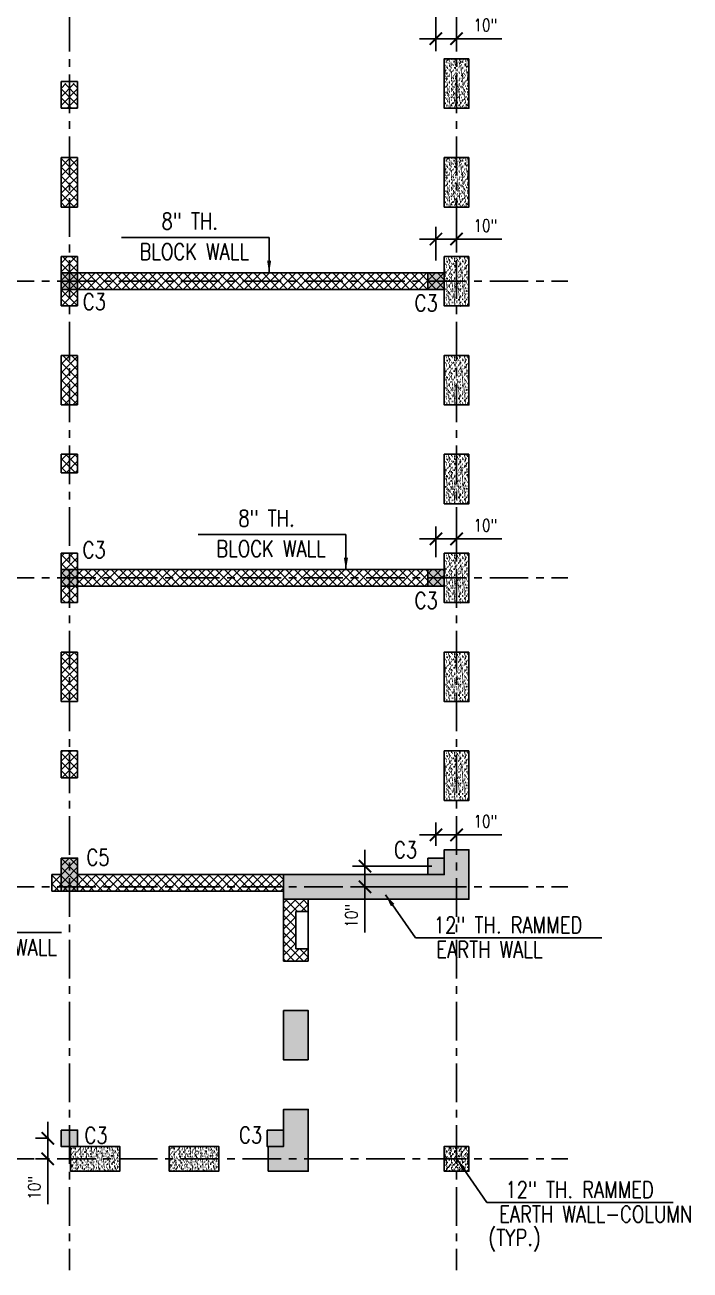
# Model space of a CAD drawing. Header units: inches. Extents: x 17147 to 26472, y -24737 to -16604.
# Drawn here: x 18252 to 18575, y -23870 to -23266 of the extents above; entities that cross this region are included whole.
import ezdxf
from ezdxf.enums import TextEntityAlignment as Align

# ---------------------------------------------------------------- set-up
doc = ezdxf.new("R2010")
doc.units = ezdxf.units.IN
doc.header["$MEASUREMENT"] = 0
doc.linetypes.add('CENTER', pattern=[2, 1.25, -0.25, 0.25, -0.25])
for name, color, linetype in [('A-HATCH RCC', 8, 'Continuous'), ('A-WALL-B', 33, 'Continuous'), ('A-WALL-RAMPED EARTH', 4, 'Continuous'), ('DIM', 2, 'Continuous'), ('DOOR', 4, 'Continuous'), ('Grid line', 1, 'CENTER'), ('LEVEL', 2, 'Continuous'), ('TEXT3', 4, 'Continuous'), ('WALL', 3, 'Continuous'), ('WALL HATCH', 252, 'Continuous')]:
    doc.layers.add(name, color=color, linetype=linetype)
doc.styles.add('DIM 1_4 (A)', font='simplex.shx', dxfattribs={"width": 0.8})
doc.styles.add('DIM 3_16 (A)', font='simplex.shx', dxfattribs={"width": 0.8})
doc.dimstyles.new('DIM 3_16 (A)', dxfattribs={"dimtxt": 6, "dimasz": 6, "dimexe": 6, "dimexo": 6, "dimgap": 3, "dimtad": 1, "dimdec": 0, "dimzin": 3, "dimdsep": 46, "dimlunit": 4, "dimtxsty": 'DIM 3_16 (A)', "dimblk": 'ARCHTICK', "dimcen": 6, "dimdle": 8, "dimclrd": 2, "dimclre": 2, "dimclrt": 3, "dimadec": 0, "dimazin": 2, "dimtfac": 1, "dimtdec": 0, "dimtofl": 0, "dimtmove": 0, "dimatfit": 3, "dimfxl": 0, "dimtolj": 1, "dimtzin": 0, "dimlwd": -1, "dimlwe": -1, "dimarcsym": 0})
pattern_1 = [(45, (-13221152.085, -107067503.427), (-2.12132034356, 2.12132034356), []), (135, (-13221152.085, -107067503.427), (-2.12132034356, -2.12132034356), [])]

# ---------------------------------------------------------------- blocks, each defined once
blk = doc.blocks.new('_ARCHTICK')
at = {"color": 0, "linetype": 'ByBlock', "const_width": 0.15}
blk.add_lwpolyline([(-0.5, -0.5), (0.5, 0.5)], dxfattribs=at)
blk = doc.blocks.new('*D157')
at = {"layer": 'DEFPOINTS', "color": 0, "transparency": 16777216}
for p in [(18269.24, -23806.04), (18262.77, -23816.04), (18269.24, -23816.04)]:
    blk.add_point(p, dxfattribs=at)
at = {"layer": 'LEVEL', "color": 2, "transparency": 16777216}
for p, q in [((18262.77, -23798.04), (18262.77, -23816.04)), ((18263.24, -23806.04), (18256.77, -23806.04)), ((18263.24, -23816.04), (18256.77, -23816.04)), ((18262.77, -23816.04), (18262.77, -23838.1))]:
    blk.add_line(p, q, dxfattribs=at)
at = {"layer": 'LEVEL', "color": 2, "transparency": 16777216, "xscale": 6, "yscale": 6, "zscale": 6}
for p, rotation in [((18262.77, -23806.04), 90), ((18262.77, -23816.04), 270)]:
    blk.add_blockref('_ARCHTICK', p, dxfattribs=dict(at, rotation=rotation))
at = {"layer": 'LEVEL', "color": 3, "transparency": 16777216, "insert": (18256.2, -23830.07), "char_height": 6, "attachment_point": 5, "rotation": 90, "style": 'DIM 3_16 (A)'}
blk.add_mtext('\\A1;10"', dxfattribs=at)
blk = doc.blocks.new('*D160')
at = {"layer": 'DEFPOINTS', "color": 0, "transparency": 16777216}
for p in [(18461.24, -23658.78), (18451.24, -23670.04), (18461.24, -23670.04)]:
    blk.add_point(p, dxfattribs=at)
at = {"layer": 'LEVEL', "color": 2, "transparency": 16777216}
for p, q in [((18451.24, -23664.04), (18451.24, -23652.78)), ((18461.24, -23664.04), (18461.24, -23652.78)), ((18443.24, -23658.78), (18461.24, -23658.78)), ((18461.24, -23658.78), (18483.3, -23658.78))]:
    blk.add_line(p, q, dxfattribs=at)
at = {"layer": 'LEVEL', "color": 2, "transparency": 16777216, "xscale": 6, "yscale": 6, "zscale": 6, "rotation": 180}
blk.add_blockref('_ARCHTICK', (18451.24, -23658.78), dxfattribs=at)
at = {"layer": 'LEVEL', "color": 2, "transparency": 16777216, "xscale": 6, "yscale": 6, "zscale": 6}
blk.add_blockref('_ARCHTICK', (18461.24, -23658.78), dxfattribs=at)
at = {"layer": 'LEVEL', "color": 3, "transparency": 16777216, "insert": (18475.27, -23652.21), "char_height": 6, "attachment_point": 5, "style": 'DIM 3_16 (A)'}
blk.add_mtext('\\A1;10"', dxfattribs=at)
blk = doc.blocks.new('*D161')
at = {"layer": 'DEFPOINTS', "color": 0, "transparency": 16777216}
for p in [(18455.24, -23674.04), (18416.8, -23684.04), (18455.24, -23684.04)]:
    blk.add_point(p, dxfattribs=at)
at = {"layer": 'LEVEL', "color": 2, "transparency": 16777216}
for p, q in [((18416.8, -23666.04), (18416.8, -23684.04)), ((18449.24, -23674.04), (18410.8, -23674.04)), ((18449.24, -23684.04), (18410.8, -23684.04)), ((18416.8, -23684.04), (18416.8, -23706.1))]:
    blk.add_line(p, q, dxfattribs=at)
at = {"layer": 'LEVEL', "color": 2, "transparency": 16777216, "xscale": 6, "yscale": 6, "zscale": 6}
for p, rotation in [((18416.8, -23674.04), 90), ((18416.8, -23684.04), 270)]:
    blk.add_blockref('_ARCHTICK', p, dxfattribs=dict(at, rotation=rotation))
at = {"layer": 'LEVEL', "color": 3, "transparency": 16777216, "insert": (18410.23, -23698.07), "char_height": 6, "attachment_point": 5, "rotation": 90, "style": 'DIM 3_16 (A)'}
blk.add_mtext('\\A1;10"', dxfattribs=at)
blk = doc.blocks.new('*D162')
at = {"layer": 'DEFPOINTS', "color": 0, "transparency": 16777216}
for p in [(18461.24, -23515.09), (18451.24, -23530.04), (18461.24, -23530.04)]:
    blk.add_point(p, dxfattribs=at)
at = {"layer": 'LEVEL', "color": 2, "transparency": 16777216}
for p, q in [((18451.24, -23524.04), (18451.24, -23509.09)), ((18461.24, -23524.04), (18461.24, -23509.09)), ((18443.24, -23515.09), (18461.24, -23515.09)), ((18461.24, -23515.09), (18483.3, -23515.09))]:
    blk.add_line(p, q, dxfattribs=at)
at = {"layer": 'LEVEL', "color": 2, "transparency": 16777216, "xscale": 6, "yscale": 6, "zscale": 6, "rotation": 180}
blk.add_blockref('_ARCHTICK', (18451.24, -23515.09), dxfattribs=at)
at = {"layer": 'LEVEL', "color": 2, "transparency": 16777216, "xscale": 6, "yscale": 6, "zscale": 6}
blk.add_blockref('_ARCHTICK', (18461.24, -23515.09), dxfattribs=at)
at = {"layer": 'LEVEL', "color": 3, "transparency": 16777216, "insert": (18475.27, -23508.52), "char_height": 6, "attachment_point": 5, "style": 'DIM 3_16 (A)'}
blk.add_mtext('\\A1;10"', dxfattribs=at)
blk = doc.blocks.new('*D163')
at = {"layer": 'DEFPOINTS', "color": 0, "transparency": 16777216}
for p in [(18461.24, -23369.59), (18461.24, -23378.04), (18451.24, -23386.04)]:
    blk.add_point(p, dxfattribs=at)
at = {"layer": 'LEVEL', "color": 2, "transparency": 16777216}
for p, q in [((18451.24, -23380.04), (18451.24, -23363.59)), ((18461.24, -23372.04), (18461.24, -23363.59)), ((18443.24, -23369.59), (18461.24, -23369.59)), ((18461.24, -23369.59), (18483.3, -23369.59))]:
    blk.add_line(p, q, dxfattribs=at)
at = {"layer": 'LEVEL', "color": 2, "transparency": 16777216, "xscale": 6, "yscale": 6, "zscale": 6, "rotation": 180}
blk.add_blockref('_ARCHTICK', (18451.24, -23369.59), dxfattribs=at)
at = {"layer": 'LEVEL', "color": 2, "transparency": 16777216, "xscale": 6, "yscale": 6, "zscale": 6}
blk.add_blockref('_ARCHTICK', (18461.24, -23369.59), dxfattribs=at)
at = {"layer": 'LEVEL', "color": 3, "transparency": 16777216, "insert": (18475.27, -23363.02), "char_height": 6, "attachment_point": 5, "style": 'DIM 3_16 (A)'}
blk.add_mtext('\\A1;10"', dxfattribs=at)
blk = doc.blocks.new('*D164')
at = {"layer": 'DEFPOINTS', "color": 0, "transparency": 16777216}
for p in [(18451.24, -23254.04), (18461.24, -23258.04), (18461.24, -23272.31)]:
    blk.add_point(p, dxfattribs=at)
at = {"layer": 'LEVEL', "color": 2, "transparency": 16777216}
for p, q in [((18451.24, -23260.04), (18451.24, -23278.31)), ((18461.24, -23264.04), (18461.24, -23278.31)), ((18443.24, -23272.31), (18461.24, -23272.31)), ((18461.24, -23272.31), (18483.3, -23272.31))]:
    blk.add_line(p, q, dxfattribs=at)
at = {"layer": 'LEVEL', "color": 2, "transparency": 16777216, "xscale": 6, "yscale": 6, "zscale": 6, "rotation": 180}
blk.add_blockref('_ARCHTICK', (18451.24, -23272.31), dxfattribs=at)
at = {"layer": 'LEVEL', "color": 2, "transparency": 16777216, "xscale": 6, "yscale": 6, "zscale": 6}
blk.add_blockref('_ARCHTICK', (18461.24, -23272.31), dxfattribs=at)
at = {"layer": 'LEVEL', "color": 3, "transparency": 16777216, "insert": (18475.27, -23265.74), "char_height": 6, "attachment_point": 5, "style": 'DIM 3_16 (A)'}
blk.add_mtext('\\A1;10"', dxfattribs=at)

msp = doc.modelspace()

# ---------------------------------------------------------------- hatches: boundary and pattern name
at = {"layer": 'A-HATCH RCC'}
h = msp.add_hatch(dxfattribs=at)
h.set_pattern_fill('_USER,_O', color=256, scale=3, angle=45, double=1, pattern_type=0)
h.set_pattern_definition(pattern_1)
h.paths.add_polyline_path([(18269.24463, -23294.04359), (18277.24463, -23294.04359), (18277.24463, -23306.04359), (18269.24463, -23306.04359)])
h.paths.add_polyline_path([(18269.24463, -23330.04359), (18277.24463, -23330.04359), (18277.24463, -23354.04359), (18269.24463, -23354.04359)])
h.paths.add_polyline_path([(18269.24463, -23378.04359), (18277.24463, -23378.04359), (18277.24463, -23386.04359), (18455.24463, -23386.04359), (18455.24463, -23394.04359), (18277.24463, -23394.04359), (18277.24463, -23402.04359), (18269.24463, -23402.04359)])
h.paths.add_polyline_path([(18277.24463, -23254.04359), (18269.24463, -23254.04359), (18269.24463, -23246.04359), (18277.24463, -23246.04359)])
h = msp.add_hatch(dxfattribs=at)
h.set_pattern_fill('AR-SAND', color=256, angle=90)
h.set_pattern_definition([(127.5, (29315.3073, -78319.2337), (-1.92682377, -0.06299336), [0, -1.52, 0, -1.7, 0, -1.625]), (97.5, (29315.3073, -78319.2337), (-2.82214607, 1.7697767), [0, -0.82, 0, -1.37, 0, -0.525]), (57.5, (29315.3073, -78320.4637), (-0.005659054, 3.11414186), [0, -0.5, 0, -1.8, 0, -2.35]), (47.5, (29315.3073, -78320.4637), (-0.87767556, 3.0061266), [0, -0.25, 0, -1.18, 0, -1.35])])
h.paths.add_polyline_path([(18467.24463, -23282.04359), (18455.24463, -23282.04359), (18455.24463, -23306.04359), (18467.24463, -23306.04359)])
h = msp.add_hatch(dxfattribs=at)
h.set_pattern_fill('AR-SAND', color=256, angle=90)
h.set_pattern_definition([(127.5, (29315.3073, -78367.2337), (-1.92682377, -0.06299336), [0, -1.52, 0, -1.7, 0, -1.625]), (97.5, (29315.3073, -78367.2337), (-2.82214607, 1.7697767), [0, -0.82, 0, -1.37, 0, -0.525]), (57.5, (29315.3073, -78368.4637), (-0.005659054, 3.11414186), [0, -0.5, 0, -1.8, 0, -2.35]), (47.5, (29315.3073, -78368.4637), (-0.87767556, 3.0061266), [0, -0.25, 0, -1.18, 0, -1.35])])
h.paths.add_polyline_path([(18467.24463, -23330.04359), (18455.24463, -23330.04359), (18455.24463, -23354.04359), (18467.24463, -23354.04359)])
h = msp.add_hatch(dxfattribs=at)
h.set_pattern_fill('AR-SAND', color=256, scale=0.04, angle=90)
h.set_pattern_definition([(127.5, (-13276982.5011, -107078543.9895), (-1.957652949317, -0.06400125184), [0, -1.54432, 0, -1.7272, 0, -1.651]), (97.5, (-13276982.501, -107078543.9895), (-2.867300402273, 1.79809313255), [0, -0.83312, 0, -1.39192, 0, -0.5334]), (57.5, (-13276982.5011, -107078545.2392), (-0.005748738714, 3.163969480966), [0, -0.508, 0, -1.8288, 0, -2.3876]), (47.5, (-13276982.501, -107078545.2392), (-0.89171729303, 3.05422580989), [0, -0.254, 0, -1.19888, 0, -1.3716])])
h.paths.add_polyline_path([(18467.24463, -23378.04359), (18455.24463, -23378.04359), (18455.24463, -23402.04359), (18467.24463, -23402.04359)])
h = msp.add_hatch(dxfattribs=at)
h.set_pattern_fill('_USER,_O', color=256, scale=3, angle=45, double=1, pattern_type=0)
h.set_pattern_definition([(45, (19463.9706, -23538.0436), (-2.12132, 2.12132), []), (135, (19463.9706, -23538.0436), (-2.12132, -2.12132), [])])
h.paths.add_polyline_path([(18277.24463, -23483.04359), (18277.24463, -23474.04359), (18269.24463, -23474.04359), (18269.24463, -23483.04359)])
h.paths.add_polyline_path([(18269.24463, -23450.04359), (18277.24463, -23450.04359), (18277.24463, -23426.04359), (18269.24463, -23426.04359)])
h.paths.add_polyline_path([(18277.24463, -23530.04359), (18277.24463, -23522.04359), (18269.24463, -23522.04359), (18269.24463, -23546.04359), (18277.24463, -23546.04359), (18277.24463, -23538.04359), (18455.24463, -23538.04359), (18455.24463, -23530.04359)])
h = msp.add_hatch(dxfattribs=at)
h.set_pattern_fill('AR-SAND', color=256, scale=0.04, angle=90)
h.set_pattern_definition([(127.5, (-13276982.5011, -107078591.9895), (-1.957652949317, -0.06400125184), [0, -1.54432, 0, -1.7272, 0, -1.651]), (97.5, (-13276982.501, -107078591.9895), (-2.867300402273, 1.79809313255), [0, -0.83312, 0, -1.39192, 0, -0.5334]), (57.5, (-13276982.5011, -107078593.2392), (-0.005748738714, 3.163969480966), [0, -0.508, 0, -1.8288, 0, -2.3876]), (47.5, (-13276982.501, -107078593.2392), (-0.89171729303, 3.05422580989), [0, -0.254, 0, -1.19888, 0, -1.3716])])
h.paths.add_polyline_path([(18467.24463, -23426.04359), (18455.24463, -23426.04359), (18455.24463, -23450.04359), (18467.24463, -23450.04359)])
h = msp.add_hatch(dxfattribs=at)
h.set_pattern_fill('AR-SAND', color=256, scale=0.04, angle=90)
h.set_pattern_definition([(127.5, (-13276982.5011, -107078639.9895), (-1.957652949317, -0.06400125184), [0, -1.54432, 0, -1.7272, 0, -1.651]), (97.5, (-13276982.501, -107078639.9895), (-2.867300402273, 1.79809313255), [0, -0.83312, 0, -1.39192, 0, -0.5334]), (57.5, (-13276982.5011, -107078641.2392), (-0.005748738714, 3.163969480966), [0, -0.508, 0, -1.8288, 0, -2.3876]), (47.5, (-13276982.501, -107078641.2392), (-0.89171729303, 3.05422580989), [0, -0.254, 0, -1.19888, 0, -1.3716])])
h.paths.add_polyline_path([(18467.24463, -23474.04359), (18455.24463, -23474.04359), (18455.24463, -23498.04359), (18467.24463, -23498.04359)])
h = msp.add_hatch(dxfattribs=at)
h.set_pattern_fill('AR-SAND', color=256, scale=0.04, angle=90)
h.set_pattern_definition([(127.5, (-13276982.5011, -107078687.9895), (-1.957652949317, -0.06400125184), [0, -1.54432, 0, -1.7272, 0, -1.651]), (97.5, (-13276982.501, -107078687.9895), (-2.867300402273, 1.79809313255), [0, -0.83312, 0, -1.39192, 0, -0.5334]), (57.5, (-13276982.5011, -107078689.2392), (-0.005748738714, 3.163969480966), [0, -0.508, 0, -1.8288, 0, -2.3876]), (47.5, (-13276982.501, -107078689.2392), (-0.89171729303, 3.05422580989), [0, -0.254, 0, -1.19888, 0, -1.3716])])
h.paths.add_polyline_path([(18467.24463, -23522.04359), (18455.24463, -23522.04359), (18455.24463, -23546.04359), (18467.24463, -23546.04359)])
h = msp.add_hatch(dxfattribs=at)
h.set_pattern_fill('_USER,_O', color=256, scale=3, angle=45, double=1, pattern_type=0)
h.set_pattern_definition(pattern_1)
h.paths.add_polyline_path([(18269.24463, -23594.04359), (18277.24463, -23594.04359), (18277.24463, -23570.04359), (18269.24463, -23570.04359)])
h.paths.add_polyline_path([(18105.74463, -23678.04359), (18098.24463, -23678.04359), (18098.24463, -23686.04359), (18105.74463, -23686.04359)])
h.paths.add_polyline_path([(18129.74463, -23678.04359), (18129.74463, -23686.04359), (18153.74463, -23686.04359), (18153.74463, -23678.04359)])
h.paths.add_polyline_path([(18177.74463, -23678.04359), (18177.74463, -23686.04359), (18225.74463, -23686.04359), (18225.74463, -23678.04359)])
h.paths.add_polyline_path([(18264.74463, -23678.04359), (18264.74463, -23686.04359), (18377.24463, -23686.04359), (18377.24463, -23678.04359), (18277.24463, -23678.04359), (18277.24463, -23670.04359), (18269.24463, -23670.04359), (18269.24463, -23678.04359)])
h.paths.add_polyline_path([(18269.24463, -23631.04359), (18277.24463, -23631.04359), (18277.24463, -23618.04359), (18269.24463, -23618.04359)])
h = msp.add_hatch(dxfattribs=at)
h.set_pattern_fill('AR-SAND', color=256, scale=0.04, angle=90)
h.set_pattern_definition([(127.5, (-13276982.5011, -107078735.9895), (-1.957652949317, -0.06400125184), [0, -1.54432, 0, -1.7272, 0, -1.651]), (97.5, (-13276982.501, -107078735.9895), (-2.867300402273, 1.79809313255), [0, -0.83312, 0, -1.39192, 0, -0.5334]), (57.5, (-13276982.5011, -107078737.2392), (-0.005748738714, 3.163969480966), [0, -0.508, 0, -1.8288, 0, -2.3876]), (47.5, (-13276982.501, -107078737.2392), (-0.89171729303, 3.05422580989), [0, -0.254, 0, -1.19888, 0, -1.3716])])
h.paths.add_polyline_path([(18467.24463, -23570.04359), (18455.24463, -23570.04359), (18455.24463, -23594.04359), (18467.24463, -23594.04359)])
h = msp.add_hatch(dxfattribs=at)
h.set_pattern_fill('AR-SAND', color=256, scale=0.04, angle=90)
h.set_pattern_definition([(127.5, (-13276982.5011, -107078783.9895), (-1.957652949317, -0.06400125184), [0, -1.54432, 0, -1.7272, 0, -1.651]), (97.5, (-13276982.501, -107078783.9895), (-2.867300402273, 1.79809313255), [0, -0.83312, 0, -1.39192, 0, -0.5334]), (57.5, (-13276982.5011, -107078785.2392), (-0.005748738714, 3.163969480966), [0, -0.508, 0, -1.8288, 0, -2.3876]), (47.5, (-13276982.501, -107078785.2392), (-0.89171729303, 3.05422580989), [0, -0.254, 0, -1.19888, 0, -1.3716])])
h.paths.add_polyline_path([(18467.24463, -23618.04359), (18455.24463, -23618.04359), (18455.24463, -23642.04359), (18467.24463, -23642.04359)])
h = msp.add_hatch(dxfattribs=at)
h.set_pattern_fill('AR-SAND', color=256, scale=0.04, angle=90)
h.set_pattern_definition([(127.5, (-13276982.5011, -107078831.9895), (-1.957652949317, -0.06400125184), [0, -1.54432, 0, -1.7272, 0, -1.651]), (97.5, (-13276982.501, -107078831.9895), (-2.867300402273, 1.79809313255), [0, -0.83312, 0, -1.39192, 0, -0.5334]), (57.5, (-13276982.5011, -107078833.2392), (-0.005748738714, 3.163969480966), [0, -0.508, 0, -1.8288, 0, -2.3876]), (47.5, (-13276982.501, -107078833.2392), (-0.89171729303, 3.05422580989), [0, -0.254, 0, -1.19888, 0, -1.3716])])
h.paths.add_polyline_path([(18389.24463, -23768.04359), (18377.24463, -23768.04359), (18377.24463, -23744.04359), (18389.24463, -23744.04359)])
h.paths.add_polyline_path([(18377.24463, -23690.04359), (18389.24463, -23690.04359), (18467.24463, -23690.04359), (18467.24463, -23666.04359), (18455.24463, -23666.04359), (18455.24463, -23678.04359), (18377.24463, -23678.04359)])
h = msp.add_hatch(dxfattribs=at)
h.set_pattern_fill('AR-SAND', color=256, scale=0.04, angle=90)
h.set_pattern_definition([(127.5, (-13276982.5011, -107078567.9895), (-1.957652949317, -0.06400125184), [0, -1.54432, 0, -1.7272, 0, -1.651]), (97.5, (-13276982.501, -107078567.9895), (-2.867300402273, 1.79809313255), [0, -0.83312, 0, -1.39192, 0, -0.5334]), (57.5, (-13276982.5011, -107078569.2392), (-0.005748738714, 3.163969480966), [0, -0.508, 0, -1.8288, 0, -2.3876]), (47.5, (-13276982.501, -107078569.2392), (-0.89171729303, 3.05422580989), [0, -0.254, 0, -1.19888, 0, -1.3716])])
h.paths.add_polyline_path([(18105.74463, -23822.04359), (18105.74463, -23810.04359), (18098.24463, -23810.04359), (18098.24463, -23678.04359), (18086.24463, -23678.04359), (18086.24463, -23822.04359)])
h.paths.add_polyline_path([(18369.74463, -23810.04359), (18369.74463, -23822.04359), (18389.24463, -23822.04359), (18389.24463, -23792.04359), (18377.24463, -23792.04359), (18377.24463, -23810.04359)])
h = msp.add_hatch(dxfattribs=at)
h.set_pattern_fill('_USER,_O', color=256, scale=3, angle=45, double=1, pattern_type=0)
h.set_pattern_definition([(45, (19023.4706, -23113.5436), (-2.12132, 2.12132), []), (135, (19023.4706, -23113.5436), (-2.12132, -2.12132), [])])
h.paths.add_polyline_path([(18377.24463, -23690.04359), (18377.24463, -23720.04359), (18389.24463, -23720.04359), (18389.24463, -23714.04359), (18383.24463, -23714.04359), (18383.24463, -23696.04359), (18389.24463, -23696.04359), (18389.24463, -23690.04359)])
h = msp.add_hatch(dxfattribs=at)
h.set_pattern_fill('AR-SAND', color=256, scale=0.04, angle=90)
h.set_pattern_definition([(127.5, (-13276838.5011, -107078831.9895), (-1.957652949317, -0.06400125184), [0, -1.54432, 0, -1.7272, 0, -1.651]), (97.5, (-13276838.501, -107078831.9895), (-2.867300402273, 1.79809313255), [0, -0.83312, 0, -1.39192, 0, -0.5334]), (57.5, (-13276838.5011, -107078833.2392), (-0.005748738714, 3.163969480966), [0, -0.508, 0, -1.8288, 0, -2.3876]), (47.5, (-13276838.501, -107078833.2392), (-0.89171729303, 3.05422580989), [0, -0.254, 0, -1.19888, 0, -1.3716])])
h.paths.add_polyline_path([(18273.74463, -23822.04359), (18297.74463, -23822.04359), (18297.74463, -23810.04359), (18273.74463, -23810.04359)])
h = msp.add_hatch(dxfattribs=at)
h.set_pattern_fill('AR-SAND', color=256, scale=0.04, angle=90)
h.set_pattern_definition([(127.5, (-13276790.5011, -107078831.9895), (-1.957652949317, -0.06400125184), [0, -1.54432, 0, -1.7272, 0, -1.651]), (97.5, (-13276790.501, -107078831.9895), (-2.867300402273, 1.79809313255), [0, -0.83312, 0, -1.39192, 0, -0.5334]), (57.5, (-13276790.5011, -107078833.2392), (-0.005748738714, 3.163969480966), [0, -0.508, 0, -1.8288, 0, -2.3876]), (47.5, (-13276790.501, -107078833.2392), (-0.89171729303, 3.05422580989), [0, -0.254, 0, -1.19888, 0, -1.3716])])
h.paths.add_polyline_path([(18321.74463, -23822.04359), (18345.74463, -23822.04359), (18345.74463, -23810.04359), (18321.74463, -23810.04359)])
h = msp.add_hatch(dxfattribs=at)
h.set_pattern_fill('AR-SAND', color=256, scale=0.04, angle=90)
h.set_pattern_definition([(127.5, (-13276982.5011, -107079011.9895), (-1.957652949317, -0.06400125184), [0, -1.54432, 0, -1.7272, 0, -1.651]), (97.5, (-13276982.501, -107079011.9895), (-2.867300402273, 1.79809313255), [0, -0.83312, 0, -1.39192, 0, -0.5334]), (57.5, (-13276982.5011, -107079013.2392), (-0.005748738714, 3.163969480966), [0, -0.508, 0, -1.8288, 0, -2.3876]), (47.5, (-13276982.501, -107079013.2392), (-0.89171729303, 3.05422580989), [0, -0.254, 0, -1.19888, 0, -1.3716])])
h.paths.add_polyline_path([(18467.24463, -23810.04359), (18455.24463, -23810.04359), (18455.24463, -23822.04359), (18467.24463, -23822.04359)])
at = {"layer": 'WALL HATCH'}
for points in [[(18277.24463, -23386.04359), (18269.24463, -23386.04359), (18269.24463, -23394.04359), (18277.24463, -23394.04359)], [(18455.24463, -23386.04359), (18447.24463, -23386.04359), (18447.24463, -23394.04359), (18455.24463, -23394.04359)], [(18277.24463, -23530.04359), (18269.24463, -23530.04359), (18269.24463, -23538.04359), (18277.24463, -23538.04359)], [(18455.24463, -23530.04359), (18447.24463, -23530.04359), (18447.24463, -23538.04359), (18455.24463, -23538.04359)], [(18277.24463, -23670.04359), (18269.24463, -23670.04359), (18269.24463, -23686.04359), (18277.24463, -23686.04359)], [(18455.24463, -23670.04359), (18447.24463, -23670.04359), (18447.24463, -23678.04359), (18455.24463, -23678.04359)], [(18277.24463, -23802.04359), (18269.24463, -23802.04359), (18269.24463, -23810.04359), (18277.24463, -23810.04359)], [(18377.24463, -23802.04359), (18369.24463, -23802.04359), (18369.24463, -23810.04359), (18377.24463, -23810.04359)]]:
    msp.add_hatch(color=256, dxfattribs=at).paths.add_polyline_path(points)

# ---------------------------------------------------------------- linework, layer by layer
at = {"layer": 'A-WALL-B'}
for p, q in [((18269.24463, -23670.04359), (18269.24463, -23678.04359)), ((18277.24463, -23670.04359), (18269.24463, -23670.04359)), ((18277.24463, -23670.04359), (18277.24463, -23678.04359)), ((18277.24463, -23670.04359), (18277.24463, -23678.04359))]:
    msp.add_line(p, q, dxfattribs=at)
at = {"layer": 'A-WALL-RAMPED EARTH'}
msp.add_line((18389.24463, -23690.04359), (18377.24463, -23690.04359), dxfattribs=at)
for points in [[(18467.24463, -23282.04359), (18455.24463, -23282.04359), (18455.24463, -23306.04359), (18467.24463, -23306.04359)], [(18467.24463, -23330.04359), (18455.24463, -23330.04359), (18455.24463, -23354.04359), (18467.24463, -23354.04359)], [(18467.24463, -23378.04359), (18455.24463, -23378.04359), (18455.24463, -23402.04359), (18467.24463, -23402.04359)], [(18467.24463, -23426.04359), (18455.24463, -23426.04359), (18455.24463, -23450.04359), (18467.24463, -23450.04359)], [(18467.24463, -23474.04359), (18455.24463, -23474.04359), (18455.24463, -23498.04359), (18467.24463, -23498.04359)], [(18467.24463, -23522.04359), (18455.24463, -23522.04359), (18455.24463, -23546.04359), (18467.24463, -23546.04359)], [(18467.24463, -23570.04359), (18455.24463, -23570.04359), (18455.24463, -23594.04359), (18467.24463, -23594.04359)], [(18467.24463, -23618.04359), (18455.24463, -23618.04359), (18455.24463, -23642.04359), (18467.24463, -23642.04359)], [(18389.24463, -23720.04359), (18377.24463, -23720.04359), (18377.24463, -23678.04359), (18455.24463, -23678.04359), (18455.24463, -23666.04359), (18467.24463, -23666.04359), (18467.24463, -23690.04359), (18389.24463, -23690.04359)], [(18389.24463, -23768.04359), (18377.24463, -23768.04359), (18377.24463, -23744.04359), (18389.24463, -23744.04359)], [(18369.74463, -23822.04359), (18389.24463, -23822.04359), (18389.24463, -23792.04359), (18377.24463, -23792.04359), (18377.24463, -23810.04359), (18369.74463, -23810.04359)], [(18273.74463, -23822.04359), (18297.74463, -23822.04359), (18297.74463, -23810.04359), (18273.74463, -23810.04359)], [(18321.74463, -23822.04359), (18345.74463, -23822.04359), (18345.74463, -23810.04359), (18321.74463, -23810.04359)], [(18467.24463, -23810.04359), (18455.24463, -23810.04359), (18455.24463, -23822.04359), (18467.24463, -23822.04359)]]:
    msp.add_lwpolyline(points, close=True, dxfattribs=at)
msp.add_lwpolyline([(18389.24463, -23696.04359), (18383.24463, -23696.04359), (18383.24463, -23714.04359), (18389.24463, -23714.04359)], dxfattribs=at)
at = {"layer": 'DOOR', "color": 6}
for points in [[(18269.24463, -23386.04359), (18277.24463, -23386.04359), (18277.24463, -23394.04359), (18269.24463, -23394.04359)], [(18447.24463, -23386.04359), (18455.24463, -23386.04359), (18455.24463, -23394.04359), (18447.24463, -23394.04359)], [(18269.24463, -23530.04359), (18277.24463, -23530.04359), (18277.24463, -23538.04359), (18269.24463, -23538.04359)], [(18447.24463, -23530.04359), (18455.24463, -23530.04359), (18455.24463, -23538.04359), (18447.24463, -23538.04359)], [(18269.24463, -23670.04359), (18277.24463, -23670.04359), (18277.24463, -23686.04359), (18269.24463, -23686.04359)], [(18447.24463, -23670.04359), (18455.24463, -23670.04359), (18455.24463, -23678.04359), (18447.24463, -23678.04359)], [(18269.24463, -23802.04359), (18277.24463, -23802.04359), (18277.24463, -23810.04359), (18269.24463, -23810.04359)], [(18369.24463, -23802.04359), (18377.24463, -23802.04359), (18377.24463, -23810.04359), (18369.24463, -23810.04359)]]:
    msp.add_lwpolyline(points, close=True, dxfattribs=at)
at = {"layer": 'Grid line', "ltscale": 15}
for p, q in [((18273.24463, -23019.76958), (18273.24463, -23870.04359)), ((18461.24463, -23019.76958), (18461.24463, -23870.04359)), ((17667.33811, -23390.04359), (18515.24463, -23390.04359)), ((17667.33811, -23534.04359), (18515.24463, -23534.04359)), ((17667.33811, -23684.04359), (18515.24463, -23684.04359)), ((17667.33811, -23816.04359), (18515.24463, -23816.04359))]:
    msp.add_line(p, q, dxfattribs=at)
at = {"layer": 'WALL'}
for p, q in [((18277.24463, -23293.04359), (18269.24463, -23293.04359)), ((18269.24463, -23306.04359), (18269.24463, -23293.04359)), ((18277.24463, -23306.04359), (18277.24463, -23293.04359)), ((18277.24463, -23306.04359), (18269.24463, -23306.04359)), ((18269.24463, -23354.04359), (18269.24463, -23330.04359)), ((18277.24463, -23330.04359), (18269.24463, -23330.04359)), ((18277.24463, -23354.04359), (18277.24463, -23330.04359)), ((18277.24463, -23354.04359), (18269.24463, -23354.04359)), ((18269.24463, -23378.04359), (18269.24463, -23402.04359)), ((18277.24463, -23378.04359), (18269.24463, -23378.04359)), ((18277.24463, -23386.04359), (18277.24463, -23378.04359)), ((18447.24463, -23386.04359), (18277.24463, -23386.04359)), ((18447.24463, -23394.04359), (18277.24463, -23394.04359)), ((18277.24463, -23394.04359), (18277.24463, -23402.04359)), ((18277.24463, -23402.04359), (18269.24463, -23402.04359)), ((18269.24463, -23426.04359), (18269.24463, -23450.04359)), ((18277.24463, -23426.04359), (18269.24463, -23426.04359)), ((18277.24463, -23426.04359), (18277.24463, -23450.04359)), ((18277.24463, -23450.04359), (18269.24463, -23450.04359)), ((18269.24463, -23474.04359), (18269.24463, -23483.04359)), ((18277.24463, -23474.04359), (18269.24463, -23474.04359)), ((18277.24463, -23474.04359), (18277.24463, -23483.04359)), ((18277.24463, -23483.04359), (18269.24463, -23483.04359)), ((18269.24463, -23522.04359), (18269.24463, -23546.04359)), ((18277.24463, -23522.04359), (18269.24463, -23522.04359)), ((18277.24463, -23522.04359), (18277.24463, -23530.04359)), ((18447.24463, -23530.04359), (18277.24463, -23530.04359)), ((18277.24463, -23538.04359), (18277.24463, -23546.04359)), ((18447.24463, -23538.04359), (18277.24463, -23538.04359)), ((18277.24463, -23546.04359), (18269.24463, -23546.04359)), ((18269.24463, -23570.04359), (18269.24463, -23594.04359)), ((18277.24463, -23570.04359), (18269.24463, -23570.04359)), ((18277.24463, -23570.04359), (18277.24463, -23594.04359)), ((18277.24463, -23594.04359), (18269.24463, -23594.04359)), ((18269.24463, -23618.04359), (18269.24463, -23631.04359)), ((18277.24463, -23618.04359), (18269.24463, -23618.04359)), ((18277.24463, -23618.04359), (18277.24463, -23631.04359)), ((18277.24463, -23631.04359), (18269.24463, -23631.04359)), ((18269.24463, -23678.04359), (18264.74463, -23678.04359)), ((18264.74463, -23678.04359), (18264.74463, -23686.04359)), ((18377.24463, -23678.04359), (18277.24463, -23678.04359)), ((18377.24463, -23686.04359), (18264.74463, -23686.04359))]:
    msp.add_line(p, q, dxfattribs=at)

# ---------------------------------------------------------------- texts
at = {"layer": 'TEXT3', "style": 'DIM 1_4 (A)', "width": 0.8}
for s, p in [('8" TH.', (18331.70056, -23360.89073)), ('BLOCK WALL', (18333.90281, -23375.65093)), ('8" TH.', (18369.00458, -23505.10139)), ('BLOCK WALL', (18371.20683, -23519.86159)), ('12" TH. RAMMED', (18486.26824, -23702.57573)), ('BLOCK WALL', (18240.62755, -23713.33468)), ('EARTH WALL', (18477.25103, -23714.43402)), ('12" TH. RAMMED', (18521.01812, -23831.02853)), ('EARTH WALL-COLUMN', (18528.86134, -23842.88682)), ('(TYP.)', (18489.42953, -23854.29905))]:
    msp.add_text(s, height=8, dxfattribs=at).set_placement(p, align=Align.MIDDLE_CENTER)
for s, p in [('C3', (18279.7585, -23403.99801)), ('C3', (18440.89096, -23404.60042)), ('C3', (18279.64529, -23524.44407)), ('C3', (18440.89096, -23549.03443)), ('C3', (18430.87668, -23670.04199)), ('C5', (18281.54419, -23673.67525)), ('C3', (18280.58728, -23808.63367)), ('C3', (18355.64101, -23808.43385))]:
    msp.add_text(s, height=8, dxfattribs=at).set_placement(p)

# ---------------------------------------------------------------- dimensions: what is measured, and where the dimension line sits
at = {"layer": 'LEVEL', "color": 2}
for base, p1, p2, picture, middle in [((18461.24463, -23272.31184), (18451.24463, -23254.04359), (18461.24463, -23258.04359), '*D164', (18475.2732, -23265.74041)), ((18461.24463, -23369.58888), (18451.24463, -23386.04359), (18461.24463, -23378.04359), '*D163', (18475.2732, -23363.01745)), ((18461.24463, -23515.0903), (18451.24463, -23530.04359), (18461.24463, -23530.04359), '*D162', (18475.2732, -23508.51887)), ((18461.24463, -23658.78248), (18451.24463, -23670.04359), (18461.24463, -23670.04359), '*D160', (18475.2732, -23652.21105))]:
    dim = msp.add_linear_dim(base=base, p1=p1, p2=p2, dimstyle='DIM 3_16 (A)', dxfattribs=at)
    dim.commit()
    dim.dimension.update_dxf_attribs({"geometry": picture, "text_midpoint": middle})
for base, p1, p2, picture, middle in [((18416.80314, -23684.04359), (18455.24463, -23674.04359), (18455.24463, -23684.04359), '*D161', (18410.23171, -23698.07217)), ((18262.7687, -23816.04359), (18269.24463, -23806.04359), (18269.24463, -23816.04359), '*D157', (18256.19727, -23830.07217))]:
    dim = msp.add_linear_dim(base=base, p1=p1, p2=p2, angle=90, dimstyle='DIM 3_16 (A)', dxfattribs=at)
    dim.commit()
    dim.dimension.update_dxf_attribs({"geometry": picture, "text_midpoint": middle})

# ---------------------------------------------------------------- leaders
at = {"layer": 'DIM'}
for points in [[(18370.24463, -23386.04359), (18370.24463, -23368.74116), (18298.5247, -23368.74116)], [(18407.54865, -23530.25426), (18407.54865, -23512.95182), (18335.82872, -23512.95182)], [(18193.45298, -23685.24764), (18207.94637, -23706.10346), (18269.37387, -23706.10346)], [(18426.78902, -23687.94899), (18441.28241, -23708.80481), (18531.74883, -23708.80481)], [(18461.5389, -23816.40179), (18476.03229, -23837.25761), (18566.49871, -23837.25761)]]:
    msp.add_leader(points, dimstyle='DIM 3_16 (A)', dxfattribs=at)

doc.saveas('drawing.dxf')
